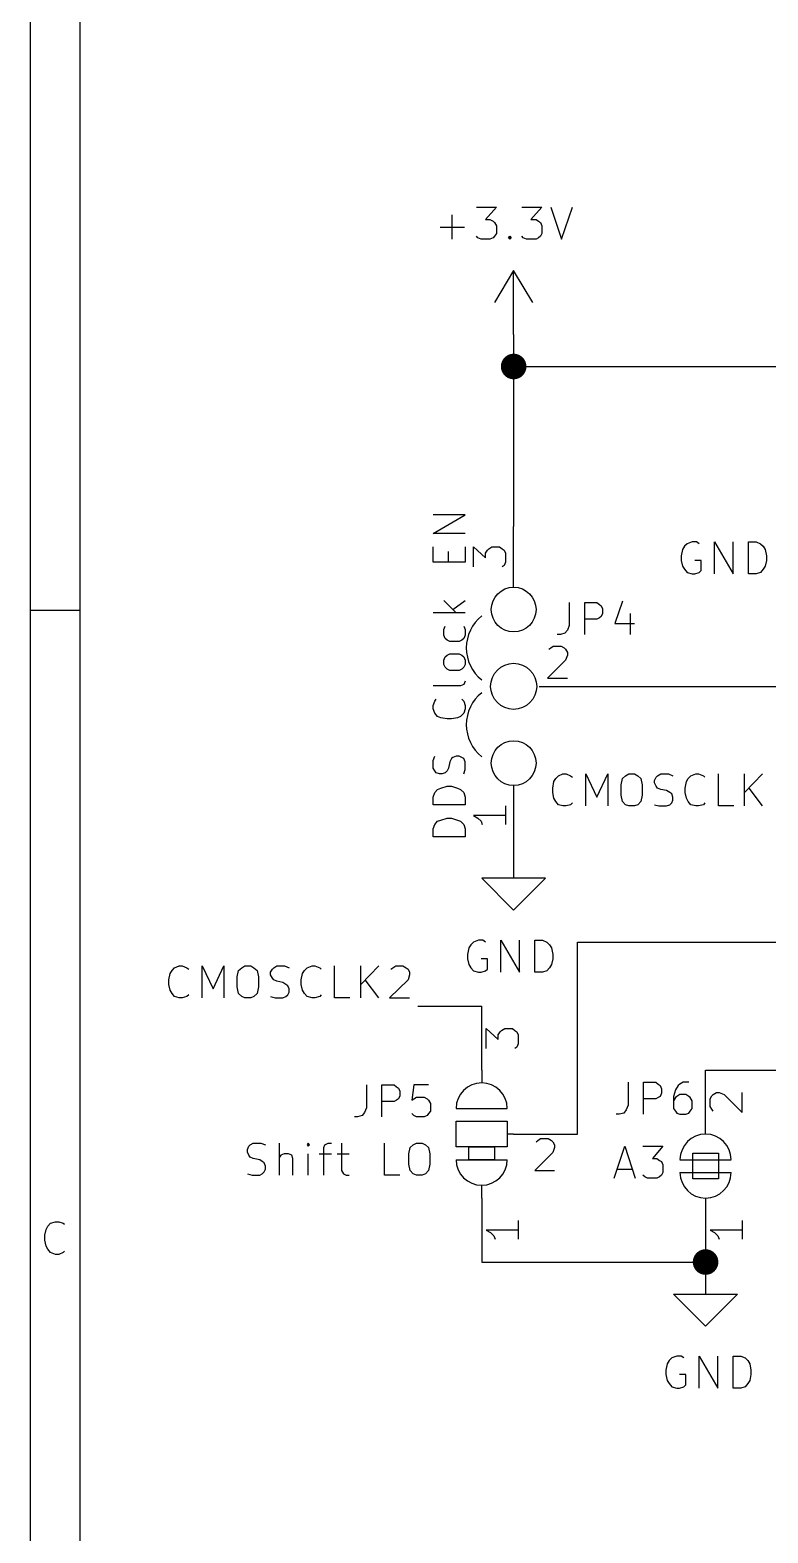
# Model space of a CAD drawing. Extents: x -2.2 to 11.3, y -7.9 to -0.4.
# Drawn here: x 0.394 to 1.547, y -5.774 to -3.424 of the extents above; entities that cross this region are included whole.
import ezdxf

# ---------------------------------------------------------------- set-up
doc = ezdxf.new("R2010")
doc.units = 0
doc.header["$MEASUREMENT"] = 0
for name, color, linetype in [('BLACK', 7, 'CONTINUOUS'), ('CYAN2', 4, 'CONTINUOUS'), ('GREEN2', 3, 'CONTINUOUS'), ('RED2', 1, 'CONTINUOUS')]:
    doc.layers.add(name, color=color, linetype=linetype)

msp = doc.modelspace()

# ---------------------------------------------------------------- linework, layer by layer
at = {"layer": 'BLACK', "linetype": 'CONTINUOUS'}
for p, q in [((1.211, -4.609), (1.213, -4.599)), ((1.213, -4.599), (1.216, -4.594)), ((1.216, -4.594), (1.22, -4.59)), ((1.22, -4.59), (1.227, -4.587)), ((1.227, -4.587), (1.232, -4.587)), ((1.232, -4.587), (1.239, -4.59)), ((1.239, -4.59), (1.242, -4.592)), ((1.263, -4.637), (1.263, -4.587)), ((1.263, -4.587), (1.28, -4.623)), ((1.28, -4.623), (1.297, -4.587)), ((1.297, -4.587), (1.297, -4.637)), ((1.318, -4.604), (1.32, -4.594)), ((1.318, -4.62), (1.318, -4.604)), ((1.32, -4.594), (1.325, -4.59)), ((1.325, -4.59), (1.33, -4.587)), ((1.33, -4.587), (1.339, -4.587)), ((1.339, -4.587), (1.344, -4.59)), ((1.344, -4.59), (1.349, -4.594)), ((1.349, -4.594), (1.351, -4.604)), ((1.351, -4.604), (1.351, -4.62)), ((1.37, -4.597), (1.373, -4.592)), ((1.37, -4.601), (1.37, -4.597)), ((1.373, -4.606), (1.37, -4.601)), ((1.373, -4.592), (1.375, -4.59)), ((1.375, -4.59), (1.38, -4.587)), ((1.38, -4.587), (1.392, -4.587)), ((1.392, -4.587), (1.399, -4.59)), ((1.418, -4.609), (1.42, -4.599)), ((1.42, -4.599), (1.423, -4.594)), ((1.423, -4.594), (1.427, -4.59)), ((1.427, -4.59), (1.435, -4.587)), ((1.435, -4.587), (1.439, -4.587)), ((1.439, -4.587), (1.447, -4.59)), ((1.447, -4.59), (1.449, -4.592)), ((1.47, -4.637), (1.47, -4.587)), ((1.511, -4.637), (1.511, -4.587)), ((1.539, -4.587), (1.511, -4.616)), ((1.211, -4.616), (1.211, -4.609)), ((1.213, -4.625), (1.211, -4.616)), ((1.216, -4.63), (1.213, -4.625)), ((1.32, -4.63), (1.318, -4.62)), ((1.351, -4.62), (1.349, -4.63)), ((1.375, -4.609), (1.373, -4.606)), ((1.38, -4.611), (1.375, -4.609)), ((1.389, -4.613), (1.38, -4.611)), ((1.394, -4.616), (1.389, -4.613)), ((1.397, -4.618), (1.394, -4.616)), ((1.399, -4.623), (1.397, -4.618)), ((1.397, -4.632), (1.399, -4.628)), ((1.399, -4.628), (1.399, -4.623)), ((1.418, -4.616), (1.418, -4.609)), ((1.42, -4.625), (1.418, -4.616)), ((1.423, -4.63), (1.42, -4.625)), ((1.539, -4.637), (1.518, -4.609)), ((1.22, -4.635), (1.216, -4.63)), ((1.227, -4.637), (1.22, -4.635)), ((1.232, -4.637), (1.227, -4.637)), ((1.239, -4.635), (1.232, -4.637)), ((1.242, -4.632), (1.239, -4.635)), ((1.325, -4.635), (1.32, -4.63)), ((1.33, -4.637), (1.325, -4.635)), ((1.339, -4.637), (1.33, -4.637)), ((1.344, -4.635), (1.339, -4.637)), ((1.349, -4.63), (1.344, -4.635)), ((1.37, -4.635), (1.377, -4.637)), ((1.377, -4.637), (1.389, -4.637)), ((1.389, -4.637), (1.394, -4.635)), ((1.394, -4.635), (1.397, -4.632)), ((1.427, -4.635), (1.423, -4.63)), ((1.435, -4.637), (1.427, -4.635)), ((1.439, -4.637), (1.435, -4.637)), ((1.447, -4.635), (1.439, -4.637)), ((1.449, -4.632), (1.447, -4.635)), ((1.494, -4.637), (1.47, -4.637)), ((0.611, -4.909), (0.613, -4.899)), ((0.611, -4.916), (0.611, -4.909)), ((0.613, -4.899), (0.616, -4.894)), ((0.616, -4.894), (0.62, -4.89)), ((0.62, -4.89), (0.627, -4.887)), ((0.627, -4.887), (0.632, -4.887)), ((0.632, -4.887), (0.639, -4.89)), ((0.639, -4.89), (0.642, -4.892)), ((0.663, -4.937), (0.663, -4.887)), ((0.663, -4.887), (0.68, -4.923)), ((0.68, -4.923), (0.697, -4.887)), ((0.697, -4.887), (0.697, -4.937)), ((0.718, -4.904), (0.72, -4.894)), ((0.718, -4.92), (0.718, -4.904)), ((0.72, -4.894), (0.725, -4.89)), ((0.725, -4.89), (0.73, -4.887)), ((0.73, -4.887), (0.739, -4.887)), ((0.739, -4.887), (0.744, -4.89)), ((0.744, -4.89), (0.749, -4.894)), ((0.749, -4.894), (0.751, -4.904)), ((0.751, -4.904), (0.751, -4.92)), ((0.77, -4.897), (0.773, -4.892)), ((0.77, -4.901), (0.77, -4.897)), ((0.773, -4.906), (0.77, -4.901)), ((0.773, -4.892), (0.775, -4.89)), ((0.775, -4.909), (0.773, -4.906)), ((0.775, -4.89), (0.78, -4.887)), ((0.78, -4.911), (0.775, -4.909)), ((0.78, -4.887), (0.792, -4.887)), ((0.792, -4.887), (0.799, -4.89)), ((0.818, -4.909), (0.82, -4.899)), ((0.818, -4.916), (0.818, -4.909)), ((0.82, -4.899), (0.823, -4.894)), ((0.823, -4.894), (0.827, -4.89)), ((0.827, -4.89), (0.835, -4.887)), ((0.835, -4.887), (0.839, -4.887)), ((0.839, -4.887), (0.847, -4.89)), ((0.847, -4.89), (0.849, -4.892)), ((0.87, -4.937), (0.87, -4.887)), ((0.911, -4.937), (0.911, -4.887)), ((0.939, -4.887), (0.911, -4.916)), ((0.939, -4.937), (0.918, -4.909)), ((0.985, -4.909), (0.956, -4.937)), ((0.958, -4.892), (0.961, -4.89)), ((0.961, -4.89), (0.966, -4.887)), ((0.966, -4.887), (0.977, -4.887)), ((0.977, -4.887), (0.982, -4.89)), ((0.982, -4.89), (0.985, -4.892)), ((0.985, -4.892), (0.987, -4.897)), ((0.987, -4.901), (0.985, -4.909)), ((0.987, -4.897), (0.987, -4.901)), ((0.613, -4.925), (0.611, -4.916)), ((0.616, -4.93), (0.613, -4.925)), ((0.62, -4.935), (0.616, -4.93)), ((0.642, -4.932), (0.639, -4.935)), ((0.72, -4.93), (0.718, -4.92)), ((0.725, -4.935), (0.72, -4.93)), ((0.749, -4.93), (0.744, -4.935)), ((0.751, -4.92), (0.749, -4.93)), ((0.789, -4.913), (0.78, -4.911)), ((0.794, -4.916), (0.789, -4.913)), ((0.797, -4.918), (0.794, -4.916)), ((0.794, -4.935), (0.797, -4.932)), ((0.799, -4.923), (0.797, -4.918)), ((0.797, -4.932), (0.799, -4.928)), ((0.799, -4.928), (0.799, -4.923)), ((0.82, -4.925), (0.818, -4.916)), ((0.823, -4.93), (0.82, -4.925)), ((0.827, -4.935), (0.823, -4.93)), ((0.849, -4.932), (0.847, -4.935)), ((0.627, -4.937), (0.62, -4.935)), ((0.632, -4.937), (0.627, -4.937)), ((0.639, -4.935), (0.632, -4.937)), ((0.73, -4.937), (0.725, -4.935)), ((0.739, -4.937), (0.73, -4.937)), ((0.744, -4.935), (0.739, -4.937)), ((0.77, -4.935), (0.777, -4.937)), ((0.777, -4.937), (0.789, -4.937)), ((0.789, -4.937), (0.794, -4.935)), ((0.835, -4.937), (0.827, -4.935)), ((0.839, -4.937), (0.835, -4.937)), ((0.847, -4.935), (0.839, -4.937)), ((0.894, -4.937), (0.87, -4.937)), ((0.956, -4.937), (0.987, -4.937))]:
    msp.add_line(p, q, dxfattribs=at)
at = {"layer": 'CYAN2', "linetype": 'CONTINUOUS'}
for p, q in [((1.092, -3.701), (1.123, -3.701)), ((1.123, -3.701), (1.106, -3.72)), ((1.163, -3.701), (1.194, -3.701)), ((1.194, -3.701), (1.177, -3.72)), ((1.208, -3.701), (1.225, -3.751)), ((1.225, -3.751), (1.242, -3.701)), ((1.035, -3.732), (1.073, -3.732)), ((1.054, -3.751), (1.054, -3.713)), ((1.106, -3.72), (1.113, -3.72)), ((1.113, -3.72), (1.118, -3.723)), ((1.118, -3.723), (1.12, -3.725)), ((1.12, -3.725), (1.123, -3.73)), ((1.123, -3.73), (1.123, -3.742)), ((1.177, -3.72), (1.185, -3.72)), ((1.185, -3.72), (1.189, -3.723)), ((1.189, -3.723), (1.192, -3.725)), ((1.192, -3.725), (1.194, -3.73)), ((1.194, -3.73), (1.194, -3.742)), ((1.094, -3.749), (1.092, -3.746)), ((1.099, -3.751), (1.094, -3.749)), ((1.113, -3.751), (1.099, -3.751)), ((1.118, -3.749), (1.113, -3.751)), ((1.12, -3.746), (1.118, -3.749)), ((1.123, -3.742), (1.12, -3.746)), ((1.142, -3.749), (1.144, -3.746)), ((1.144, -3.751), (1.142, -3.749)), ((1.144, -3.746), (1.146, -3.749)), ((1.144, -3.746), (1.144, -3.751)), ((1.146, -3.749), (1.144, -3.751)), ((1.165, -3.749), (1.163, -3.746)), ((1.17, -3.751), (1.165, -3.749)), ((1.185, -3.751), (1.17, -3.751)), ((1.189, -3.749), (1.185, -3.751)), ((1.192, -3.746), (1.189, -3.749)), ((1.194, -3.742), (1.192, -3.746)), ((1.024, -4.211), (1.074, -4.182)), ((1.074, -4.182), (1.024, -4.182)), ((1.074, -4.211), (1.024, -4.211)), ((1.421, -4.227), (1.417, -4.231)), ((1.429, -4.224), (1.421, -4.227)), ((1.436, -4.224), (1.429, -4.224)), ((1.44, -4.227), (1.436, -4.224)), ((1.464, -4.274), (1.464, -4.224)), ((1.464, -4.224), (1.493, -4.274)), ((1.493, -4.274), (1.493, -4.224)), ((1.517, -4.274), (1.517, -4.224)), ((1.517, -4.224), (1.529, -4.224)), ((1.529, -4.224), (1.536, -4.227)), ((1.536, -4.227), (1.54, -4.231)), ((1.024, -4.256), (1.024, -4.232)), ((1.048, -4.256), (1.048, -4.239)), ((1.074, -4.232), (1.074, -4.256)), ((1.414, -4.236), (1.412, -4.246)), ((1.412, -4.246), (1.412, -4.253)), ((1.417, -4.231), (1.414, -4.236)), ((1.54, -4.231), (1.543, -4.236)), ((1.543, -4.236), (1.545, -4.246)), ((1.545, -4.246), (1.545, -4.253)), ((1.074, -4.256), (1.024, -4.256)), ((1.412, -4.253), (1.414, -4.262)), ((1.414, -4.262), (1.417, -4.267)), ((1.417, -4.267), (1.421, -4.272)), ((1.421, -4.272), (1.429, -4.274)), ((1.429, -4.274), (1.433, -4.274)), ((1.443, -4.253), (1.433, -4.253)), ((1.433, -4.274), (1.44, -4.272)), ((1.44, -4.272), (1.443, -4.269)), ((1.443, -4.269), (1.443, -4.253)), ((1.529, -4.274), (1.517, -4.274)), ((1.536, -4.272), (1.529, -4.274)), ((1.54, -4.267), (1.536, -4.272)), ((1.543, -4.262), (1.54, -4.267)), ((1.545, -4.253), (1.543, -4.262)), ((1.041, -4.316), (1.06, -4.335)), ((1.055, -4.33), (1.074, -4.316)), ((1.237, -4.319), (1.237, -4.355)), ((1.261, -4.369), (1.261, -4.319)), ((1.261, -4.319), (1.28, -4.319)), ((1.28, -4.319), (1.284, -4.322)), ((1.284, -4.322), (1.287, -4.324)), ((1.32, -4.317), (1.308, -4.352)), ((1.074, -4.335), (1.024, -4.335)), ((1.28, -4.345), (1.261, -4.345)), ((1.284, -4.343), (1.28, -4.345)), ((1.287, -4.341), (1.284, -4.343)), ((1.287, -4.324), (1.289, -4.329)), ((1.289, -4.336), (1.287, -4.341)), ((1.289, -4.329), (1.289, -4.336)), ((1.332, -4.336), (1.332, -4.369)), ((1.041, -4.361), (1.043, -4.356)), ((1.041, -4.37), (1.041, -4.361)), ((1.043, -4.375), (1.041, -4.37)), ((1.072, -4.356), (1.074, -4.361)), ((1.074, -4.37), (1.072, -4.375)), ((1.074, -4.361), (1.074, -4.37)), ((1.223, -4.369), (1.218, -4.369)), ((1.23, -4.367), (1.223, -4.369)), ((1.234, -4.362), (1.23, -4.367)), ((1.237, -4.355), (1.234, -4.362)), ((1.308, -4.352), (1.339, -4.352)), ((1.046, -4.378), (1.043, -4.375)), ((1.05, -4.38), (1.046, -4.378)), ((1.065, -4.38), (1.05, -4.38)), ((1.069, -4.378), (1.065, -4.38)), ((1.072, -4.375), (1.069, -4.378)), ((1.041, -4.409), (1.043, -4.404)), ((1.041, -4.416), (1.041, -4.409)), ((1.043, -4.42), (1.041, -4.416)), ((1.043, -4.404), (1.046, -4.401)), ((1.046, -4.401), (1.05, -4.399)), ((1.05, -4.399), (1.065, -4.399)), ((1.065, -4.399), (1.069, -4.401)), ((1.069, -4.401), (1.072, -4.404)), ((1.072, -4.404), (1.074, -4.409)), ((1.074, -4.416), (1.072, -4.42)), ((1.074, -4.409), (1.074, -4.416)), ((1.046, -4.423), (1.043, -4.42)), ((1.05, -4.425), (1.046, -4.423)), ((1.065, -4.425), (1.05, -4.425)), ((1.069, -4.423), (1.065, -4.425)), ((1.072, -4.42), (1.069, -4.423)), ((1.067, -4.449), (1.024, -4.449)), ((1.072, -4.447), (1.067, -4.449)), ((1.074, -4.442), (1.072, -4.447)), ((1.024, -4.48), (1.027, -4.473)), ((1.024, -4.485), (1.024, -4.48)), ((1.027, -4.492), (1.024, -4.485)), ((1.027, -4.473), (1.029, -4.47)), ((1.069, -4.47), (1.072, -4.473)), ((1.072, -4.473), (1.074, -4.48)), ((1.074, -4.485), (1.072, -4.492)), ((1.074, -4.48), (1.074, -4.485)), ((1.031, -4.497), (1.027, -4.492)), ((1.036, -4.499), (1.031, -4.497)), ((1.046, -4.501), (1.036, -4.499)), ((1.053, -4.501), (1.046, -4.501)), ((1.062, -4.499), (1.053, -4.501)), ((1.067, -4.497), (1.062, -4.499)), ((1.072, -4.492), (1.067, -4.497)), ((1.024, -4.566), (1.027, -4.559)), ((1.024, -4.578), (1.024, -4.566)), ((1.027, -4.582), (1.024, -4.578)), ((1.048, -4.578), (1.046, -4.582)), ((1.05, -4.568), (1.048, -4.578)), ((1.053, -4.563), (1.05, -4.568)), ((1.055, -4.561), (1.053, -4.563)), ((1.06, -4.559), (1.055, -4.561)), ((1.065, -4.559), (1.06, -4.559)), ((1.069, -4.561), (1.065, -4.559)), ((1.072, -4.563), (1.069, -4.561)), ((1.074, -4.568), (1.072, -4.563)), ((1.072, -4.587), (1.074, -4.58)), ((1.074, -4.58), (1.074, -4.568)), ((1.029, -4.585), (1.027, -4.582)), ((1.034, -4.587), (1.029, -4.585)), ((1.038, -4.587), (1.034, -4.587)), ((1.043, -4.585), (1.038, -4.587)), ((1.046, -4.582), (1.043, -4.585)), ((1.024, -4.623), (1.027, -4.616)), ((1.024, -4.635), (1.024, -4.623)), ((1.027, -4.616), (1.031, -4.611)), ((1.031, -4.611), (1.036, -4.609)), ((1.036, -4.609), (1.046, -4.606)), ((1.046, -4.606), (1.053, -4.606)), ((1.053, -4.606), (1.062, -4.609)), ((1.062, -4.609), (1.067, -4.611)), ((1.067, -4.611), (1.072, -4.616)), ((1.072, -4.616), (1.074, -4.623)), ((1.074, -4.623), (1.074, -4.635)), ((1.074, -4.635), (1.024, -4.635)), ((1.024, -4.673), (1.027, -4.666)), ((1.024, -4.685), (1.024, -4.673)), ((1.027, -4.666), (1.031, -4.661)), ((1.031, -4.661), (1.036, -4.659)), ((1.036, -4.659), (1.046, -4.656)), ((1.046, -4.656), (1.053, -4.656)), ((1.053, -4.656), (1.062, -4.659)), ((1.062, -4.659), (1.067, -4.661)), ((1.067, -4.661), (1.072, -4.666)), ((1.072, -4.666), (1.074, -4.673)), ((1.074, -4.673), (1.074, -4.685)), ((1.074, -4.685), (1.024, -4.685)), ((1.08, -4.859), (1.078, -4.869)), ((1.083, -4.854), (1.08, -4.859)), ((1.087, -4.85), (1.083, -4.854)), ((1.095, -4.847), (1.087, -4.85)), ((1.102, -4.847), (1.095, -4.847)), ((1.106, -4.85), (1.102, -4.847)), ((1.13, -4.897), (1.13, -4.847)), ((1.13, -4.847), (1.159, -4.897)), ((1.159, -4.897), (1.159, -4.847)), ((1.183, -4.897), (1.183, -4.847)), ((1.183, -4.847), (1.195, -4.847)), ((1.195, -4.847), (1.202, -4.85)), ((1.202, -4.85), (1.206, -4.854)), ((1.206, -4.854), (1.209, -4.859)), ((1.209, -4.859), (1.211, -4.869)), ((1.078, -4.869), (1.078, -4.876)), ((1.078, -4.876), (1.08, -4.885)), ((1.08, -4.885), (1.083, -4.89)), ((1.109, -4.876), (1.099, -4.876)), ((1.109, -4.892), (1.109, -4.876)), ((1.209, -4.885), (1.206, -4.89)), ((1.211, -4.876), (1.209, -4.885)), ((1.211, -4.869), (1.211, -4.876)), ((1.083, -4.89), (1.087, -4.895)), ((1.087, -4.895), (1.095, -4.897)), ((1.095, -4.897), (1.099, -4.897)), ((1.099, -4.897), (1.106, -4.895)), ((1.106, -4.895), (1.109, -4.892)), ((1.195, -4.897), (1.183, -4.897)), ((1.202, -4.895), (1.195, -4.897)), ((1.206, -4.89), (1.202, -4.895)), ((0.92, -5.073), (0.92, -5.109)), ((0.944, -5.123), (0.944, -5.073)), ((0.944, -5.073), (0.963, -5.073)), ((0.963, -5.073), (0.967, -5.076)), ((0.994, -5.073), (0.991, -5.097)), ((1.017, -5.073), (0.994, -5.073)), ((1.329, -5.069), (1.329, -5.105)), ((1.353, -5.119), (1.353, -5.069)), ((1.353, -5.069), (1.372, -5.069)), ((1.372, -5.069), (1.376, -5.072)), ((1.376, -5.072), (1.379, -5.074)), ((1.379, -5.074), (1.381, -5.079)), ((1.407, -5.074), (1.403, -5.081)), ((1.41, -5.072), (1.407, -5.074)), ((1.415, -5.069), (1.41, -5.072)), ((1.424, -5.069), (1.415, -5.069)), ((0.967, -5.097), (0.963, -5.099)), ((0.967, -5.076), (0.97, -5.078)), ((0.97, -5.095), (0.967, -5.097)), ((0.97, -5.078), (0.972, -5.083)), ((0.972, -5.09), (0.97, -5.095)), ((0.972, -5.083), (0.972, -5.09)), ((0.991, -5.097), (0.994, -5.095)), ((0.994, -5.095), (0.998, -5.092)), ((0.998, -5.092), (1.01, -5.092)), ((1.01, -5.092), (1.015, -5.095)), ((1.015, -5.095), (1.017, -5.097)), ((1.017, -5.097), (1.02, -5.102)), ((1.372, -5.095), (1.353, -5.095)), ((1.376, -5.093), (1.372, -5.095)), ((1.379, -5.091), (1.376, -5.093)), ((1.381, -5.086), (1.379, -5.091)), ((1.381, -5.079), (1.381, -5.086)), ((1.403, -5.081), (1.4, -5.091)), ((1.4, -5.091), (1.4, -5.11)), ((1.403, -5.093), (1.4, -5.098)), ((1.405, -5.091), (1.403, -5.093)), ((1.41, -5.088), (1.405, -5.091)), ((1.419, -5.088), (1.41, -5.088)), ((1.424, -5.091), (1.419, -5.088)), ((1.426, -5.093), (1.424, -5.091)), ((1.429, -5.098), (1.426, -5.093)), ((1.429, -5.11), (1.429, -5.098)), ((0.913, -5.121), (0.906, -5.123)), ((0.917, -5.116), (0.913, -5.121)), ((0.92, -5.109), (0.917, -5.116)), ((0.963, -5.099), (0.944, -5.099)), ((0.994, -5.121), (0.991, -5.118)), ((0.998, -5.123), (0.994, -5.121)), ((1.015, -5.121), (1.01, -5.123)), ((1.017, -5.118), (1.015, -5.121)), ((1.02, -5.114), (1.017, -5.118)), ((1.02, -5.102), (1.02, -5.114)), ((1.315, -5.119), (1.31, -5.119)), ((1.322, -5.117), (1.315, -5.119)), ((1.326, -5.112), (1.322, -5.117)), ((1.329, -5.105), (1.326, -5.112)), ((1.4, -5.11), (1.403, -5.114)), ((1.403, -5.114), (1.405, -5.117)), ((1.405, -5.117), (1.41, -5.119)), ((1.41, -5.119), (1.419, -5.119)), ((1.419, -5.119), (1.424, -5.117)), ((1.424, -5.117), (1.426, -5.114)), ((1.426, -5.114), (1.429, -5.11)), ((0.906, -5.123), (0.901, -5.123)), ((1.01, -5.123), (0.998, -5.123)), ((0.736, -5.169), (0.738, -5.167)), ((0.738, -5.167), (0.743, -5.164)), ((0.743, -5.164), (0.755, -5.164)), ((0.755, -5.164), (0.762, -5.167)), ((0.784, -5.214), (0.784, -5.164)), ((0.829, -5.164), (0.827, -5.167)), ((0.827, -5.167), (0.829, -5.169)), ((0.831, -5.167), (0.829, -5.164)), ((0.829, -5.164), (0.829, -5.169)), ((0.829, -5.169), (0.831, -5.167)), ((0.853, -5.171), (0.855, -5.167)), ((0.855, -5.167), (0.86, -5.164)), ((0.86, -5.164), (0.865, -5.164)), ((0.881, -5.164), (0.881, -5.207)), ((0.948, -5.214), (0.948, -5.164)), ((0.988, -5.171), (0.993, -5.167)), ((0.993, -5.167), (0.998, -5.164)), ((0.998, -5.164), (1.007, -5.164)), ((1.007, -5.164), (1.012, -5.167)), ((1.012, -5.167), (1.017, -5.171)), ((0.734, -5.174), (0.736, -5.169)), ((0.734, -5.178), (0.734, -5.174)), ((0.736, -5.183), (0.734, -5.178)), ((0.738, -5.186), (0.736, -5.183)), ((0.743, -5.188), (0.738, -5.186)), ((0.753, -5.19), (0.743, -5.188)), ((0.757, -5.193), (0.753, -5.19)), ((0.786, -5.183), (0.784, -5.186)), ((0.791, -5.181), (0.786, -5.183)), ((0.798, -5.181), (0.791, -5.181)), ((0.803, -5.183), (0.798, -5.181)), ((0.805, -5.188), (0.803, -5.183)), ((0.805, -5.214), (0.805, -5.188)), ((0.829, -5.214), (0.829, -5.181)), ((0.846, -5.181), (0.865, -5.181)), ((0.853, -5.214), (0.853, -5.171)), ((0.874, -5.181), (0.893, -5.181)), ((0.986, -5.181), (0.988, -5.171)), ((0.986, -5.197), (0.986, -5.181)), ((1.017, -5.171), (1.019, -5.181)), ((1.019, -5.181), (1.019, -5.197)), ((1.307, -5.219), (1.324, -5.169)), ((1.324, -5.169), (1.34, -5.219)), ((1.352, -5.169), (1.383, -5.169)), ((1.383, -5.169), (1.367, -5.188)), ((1.367, -5.188), (1.374, -5.188)), ((1.374, -5.188), (1.378, -5.191)), ((1.378, -5.191), (1.381, -5.193)), ((0.734, -5.212), (0.741, -5.214)), ((0.741, -5.214), (0.753, -5.214)), ((0.753, -5.214), (0.757, -5.212)), ((0.76, -5.195), (0.757, -5.193)), ((0.757, -5.212), (0.76, -5.209)), ((0.762, -5.2), (0.76, -5.195)), ((0.76, -5.209), (0.762, -5.205)), ((0.762, -5.205), (0.762, -5.2)), ((0.881, -5.207), (0.884, -5.212)), ((0.884, -5.212), (0.888, -5.214)), ((0.888, -5.214), (0.893, -5.214)), ((0.972, -5.214), (0.948, -5.214)), ((0.988, -5.207), (0.986, -5.197)), ((0.993, -5.212), (0.988, -5.207)), ((0.998, -5.214), (0.993, -5.212)), ((1.007, -5.214), (0.998, -5.214)), ((1.012, -5.212), (1.007, -5.214)), ((1.017, -5.207), (1.012, -5.212)), ((1.019, -5.197), (1.017, -5.207)), ((1.312, -5.205), (1.336, -5.205)), ((1.355, -5.217), (1.352, -5.214)), ((1.381, -5.214), (1.378, -5.217)), ((1.381, -5.193), (1.383, -5.198)), ((1.383, -5.21), (1.381, -5.214)), ((1.383, -5.198), (1.383, -5.21)), ((1.359, -5.219), (1.355, -5.217)), ((1.374, -5.219), (1.359, -5.219)), ((1.378, -5.217), (1.374, -5.219)), ((1.405, -5.497), (1.397, -5.5)), ((1.412, -5.497), (1.405, -5.497)), ((1.416, -5.5), (1.412, -5.497)), ((1.44, -5.547), (1.44, -5.497)), ((1.44, -5.497), (1.469, -5.547)), ((1.469, -5.547), (1.469, -5.497)), ((1.493, -5.547), (1.493, -5.497)), ((1.493, -5.497), (1.505, -5.497)), ((1.505, -5.497), (1.512, -5.5)), ((1.39, -5.509), (1.388, -5.519)), ((1.388, -5.519), (1.388, -5.526)), ((1.393, -5.504), (1.39, -5.509)), ((1.397, -5.5), (1.393, -5.504)), ((1.512, -5.5), (1.516, -5.504)), ((1.516, -5.504), (1.519, -5.509)), ((1.519, -5.509), (1.521, -5.519)), ((1.521, -5.519), (1.521, -5.526)), ((1.388, -5.526), (1.39, -5.535)), ((1.39, -5.535), (1.393, -5.54)), ((1.393, -5.54), (1.397, -5.545)), ((1.419, -5.526), (1.409, -5.526)), ((1.416, -5.545), (1.419, -5.542)), ((1.419, -5.542), (1.419, -5.526)), ((1.516, -5.54), (1.512, -5.545)), ((1.519, -5.535), (1.516, -5.54)), ((1.521, -5.526), (1.519, -5.535)), ((1.397, -5.545), (1.405, -5.547)), ((1.405, -5.547), (1.409, -5.547)), ((1.409, -5.547), (1.416, -5.545)), ((1.505, -5.547), (1.493, -5.547)), ((1.512, -5.545), (1.505, -5.547))]:
    msp.add_line(p, q, dxfattribs=at)
at = {"layer": 'GREEN2', "linetype": 'CONTINUOUS'}
for p, q in [((1.15, -3.9), (1.15, -3.95)), ((1.15, -3.95), (1.8, -3.95)), ((1.15, -3.95), (1.15, -4.2)), ((1.25, -4.45), (1.6, -4.45)), ((1.25, -4.85), (1.6, -4.85)), ((1.25, -5.15), (1.25, -4.85)), ((1, -4.95), (1.1, -4.95)), ((1.45, -5.05), (1.6, -5.05)), ((1.1, -5.35), (1.45, -5.35))]:
    msp.add_line(p, q, dxfattribs=at)
at = {"layer": 'GREEN2', "const_width": 0.02}
for points in [[(1.14, -3.95, 1), (1.16, -3.95, 1)], [(1.44, -5.35, 1), (1.46, -5.35, 1)]]:
    msp.add_lwpolyline(points, format="xyb", close=True, dxfattribs=at)
at = {"layer": 'RED2', "linetype": 'CONTINUOUS'}
for p, q in [((0.394, -0.394), (0.394, -7.874)), ((0.472, -0.472), (0.472, -7.796)), ((1.15, -3.8), (1.12, -3.85)), ((1.18, -3.85), (1.15, -3.8)), ((1.15, -3.9), (1.15, -3.8)), ((1.15, -4.295), (1.15, -4.2)), ((1.087, -4.263), (1.087, -4.232)), ((1.087, -4.232), (1.106, -4.249)), ((1.106, -4.242), (1.109, -4.237)), ((1.106, -4.249), (1.106, -4.242)), ((1.109, -4.237), (1.111, -4.235)), ((1.111, -4.235), (1.116, -4.232)), ((1.116, -4.232), (1.128, -4.232)), ((1.128, -4.232), (1.132, -4.235)), ((1.132, -4.235), (1.135, -4.237)), ((1.135, -4.237), (1.137, -4.242)), ((1.137, -4.242), (1.137, -4.256)), ((1.135, -4.261), (1.132, -4.263)), ((1.137, -4.256), (1.135, -4.261)), ((0.394, -4.331), (0.472, -4.331)), ((1.205, -4.392), (1.208, -4.39)), ((1.208, -4.39), (1.212, -4.387)), ((1.212, -4.387), (1.224, -4.387)), ((1.224, -4.387), (1.229, -4.39)), ((1.229, -4.39), (1.231, -4.392)), ((1.231, -4.392), (1.234, -4.397)), ((1.231, -4.409), (1.203, -4.437)), ((1.234, -4.401), (1.231, -4.409)), ((1.234, -4.397), (1.234, -4.401)), ((1.203, -4.437), (1.234, -4.437)), ((1.19, -4.45), (1.25, -4.45)), ((1.15, -4.605), (1.15, -4.7)), ((1.137, -4.652), (1.087, -4.652)), ((1.087, -4.652), (1.094, -4.656)), ((1.137, -4.637), (1.137, -4.666)), ((1.094, -4.656), (1.099, -4.661)), ((1.099, -4.661), (1.101, -4.666)), ((1.15, -4.7), (1.15, -4.75)), ((1.15, -4.75), (1.1, -4.75)), ((1.1, -4.75), (1.15, -4.8)), ((1.15, -4.8), (1.2, -4.75)), ((1.2, -4.75), (1.15, -4.75)), ((1.1, -5.05), (1.1, -4.95)), ((1.107, -5.016), (1.107, -4.985)), ((1.107, -4.985), (1.126, -5.002)), ((1.126, -4.995), (1.129, -4.99)), ((1.126, -5.002), (1.126, -4.995)), ((1.129, -4.99), (1.131, -4.988)), ((1.131, -4.988), (1.136, -4.985)), ((1.136, -4.985), (1.148, -4.985)), ((1.148, -4.985), (1.152, -4.988)), ((1.152, -4.988), (1.155, -4.99)), ((1.155, -4.99), (1.157, -4.995)), ((1.157, -4.995), (1.157, -5.009)), ((1.155, -5.014), (1.152, -5.016)), ((1.157, -5.009), (1.155, -5.014)), ((1.1, -5.05), (1.1, -5.07)), ((1.45, -5.15), (1.45, -5.05)), ((1.457, -5.095), (1.46, -5.09)), ((1.457, -5.107), (1.457, -5.095)), ((1.46, -5.09), (1.462, -5.088)), ((1.462, -5.088), (1.467, -5.085)), ((1.467, -5.085), (1.471, -5.085)), ((1.471, -5.085), (1.479, -5.088)), ((1.479, -5.088), (1.507, -5.116)), ((1.507, -5.116), (1.507, -5.085)), ((1.06, -5.11), (1.14, -5.11)), ((1.46, -5.111), (1.457, -5.107)), ((1.462, -5.114), (1.46, -5.111)), ((1.06, -5.17), (1.06, -5.13)), ((1.06, -5.13), (1.14, -5.13)), ((1.14, -5.13), (1.14, -5.17)), ((1.15, -5.15), (1.14, -5.15)), ((1.15, -5.15), (1.25, -5.15)), ((1.185, -5.162), (1.188, -5.16)), ((1.188, -5.16), (1.192, -5.157)), ((1.192, -5.157), (1.204, -5.157)), ((1.204, -5.157), (1.209, -5.16)), ((1.209, -5.16), (1.211, -5.162)), ((1.211, -5.162), (1.214, -5.167)), ((1.214, -5.167), (1.214, -5.171)), ((1.14, -5.17), (1.06, -5.17)), ((1.06, -5.19), (1.14, -5.19)), ((1.08, -5.19), (1.08, -5.17)), ((1.08, -5.17), (1.12, -5.17)), ((1.12, -5.19), (1.08, -5.19)), ((1.12, -5.17), (1.12, -5.19)), ((1.211, -5.179), (1.183, -5.207)), ((1.214, -5.171), (1.211, -5.179)), ((1.41, -5.19), (1.49, -5.19)), ((1.43, -5.22), (1.43, -5.18)), ((1.43, -5.18), (1.47, -5.18)), ((1.47, -5.18), (1.47, -5.22)), ((1.183, -5.207), (1.214, -5.207)), ((1.41, -5.21), (1.49, -5.21)), ((1.1, -5.25), (1.1, -5.23)), ((1.47, -5.22), (1.43, -5.22)), ((1.1, -5.25), (1.1, -5.35)), ((1.45, -5.25), (1.45, -5.35)), ((1.157, -5.285), (1.157, -5.314)), ((1.507, -5.285), (1.507, -5.314)), ((0.417, -5.308), (0.419, -5.299)), ((0.417, -5.316), (0.417, -5.308)), ((0.419, -5.299), (0.422, -5.294)), ((0.422, -5.294), (0.426, -5.289)), ((0.426, -5.289), (0.434, -5.287)), ((0.434, -5.287), (0.439, -5.287)), ((0.439, -5.287), (0.446, -5.289)), ((0.446, -5.289), (0.448, -5.291)), ((1.157, -5.3), (1.107, -5.3)), ((1.107, -5.3), (1.114, -5.304)), ((1.114, -5.304), (1.119, -5.309)), ((1.119, -5.309), (1.121, -5.314)), ((1.507, -5.3), (1.457, -5.3)), ((1.457, -5.3), (1.464, -5.304)), ((1.464, -5.304), (1.469, -5.309)), ((1.469, -5.309), (1.471, -5.314)), ((0.419, -5.325), (0.417, -5.316)), ((0.422, -5.33), (0.419, -5.325)), ((0.426, -5.335), (0.422, -5.33)), ((0.448, -5.333), (0.446, -5.335)), ((0.434, -5.338), (0.426, -5.335)), ((0.439, -5.338), (0.434, -5.338)), ((0.446, -5.335), (0.439, -5.338)), ((1.45, -5.35), (1.45, -5.4)), ((1.45, -5.45), (1.4, -5.4)), ((1.4, -5.4), (1.45, -5.4)), ((1.45, -5.4), (1.5, -5.4)), ((1.5, -5.4), (1.45, -5.45))]:
    msp.add_line(p, q, dxfattribs=at)
at = {"layer": 'RED2'}
for centre, radius in [((1.15, -4.33), 0.035), ((1.15, -4.45), 0.036), ((1.15, -4.57), 0.035)]:
    msp.add_circle(centre, radius, dxfattribs=at)
for centre, radius, start, end in [((1.14, -4.39), 0.064, -231.4, -128.7), ((1.14, -4.51), 0.064, -231.4, -128.7), ((1.1, -5.11), 0.04, -359.9, -180.1), ((1.1, -5.11), 0.04, -359.9, -180.1), ((1.45, -5.19), 0.04, -359.9, -180.1), ((1.45, -5.19), 0.04, -359.9, -180.1), ((1.1, -5.19), 0.04, -179.9, -0.1), ((1.1, -5.19), 0.04, -179.9, -0.1), ((1.45, -5.21), 0.04, -179.9, -0.1), ((1.45, -5.21), 0.04, -179.9, -0.1)]:
    msp.add_arc(centre, radius, start, end, dxfattribs=at)

doc.saveas('drawing.dxf')
